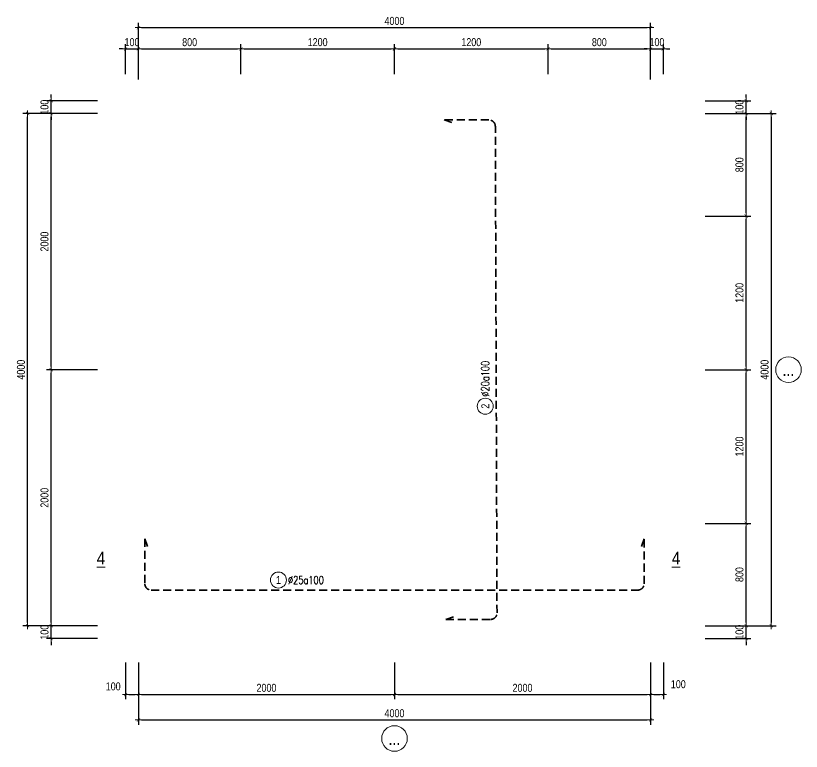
# Model space of a CAD drawing. Header units: millimetres. Extents: x -134772 to 84392, y -129535 to 67259.
# Drawn here: x 45086 to 51222, y 61516 to 67259 of the extents above; entities that cross this region are included whole.
import ezdxf
from ezdxf.enums import TextEntityAlignment as Align

# ---------------------------------------------------------------- set-up
doc = ezdxf.new("R2010")
doc.units = ezdxf.units.MM
doc.header["$MEASUREMENT"] = 0
doc.linetypes.add('CENTER2', pattern=[28.575, 19.05, -3.175, 3.175, -3.175])
doc.linetypes.add('DASHED2', pattern=[0.375, 0.25, -0.125])
doc.layers.get('Defpoints').update_dxf_attribs({"color": 252})
for name, color, linetype, lineweight in [('NDC_S_AXIS', 5, 'CENTER2', 15), ('NDC_S_DIM', 1, 'Continuous', 9), ('NDC_S_REBAR', 4, 'Continuous', 35), ('NDC_S_VN TEXT', 7, 'Continuous', 9), ('NDC_S_VN TITLE', 6, 'Continuous', 9)]:
    doc.layers.add(name, color=color, linetype=linetype, lineweight=lineweight)
doc.styles.add('ARIAL', font='arial.ttf', dxfattribs={"width": 0.8})
doc.styles.add('NDC_ARIAL', font='arial.ttf', dxfattribs={"width": 0.8})
doc.styles.add('NDC_ROMANS', font='romans.shx', dxfattribs={"width": 0.8})
doc.dimstyles.new('NDC_1-25', dxfattribs={"dimscale": 25, "dimtxt": 2.5, "dimasz": 1, "dimexe": 1.5, "dimexo": 0, "dimgap": 0.8, "dimtad": 1, "dimdec": 0, "dimdsep": 46, "dimtxsty": 'NDC_ARIAL', "dimblk": 'DIMMARK', "dimcen": 49999.938995, "dimdle": 1.5, "dimclrd": 1, "dimclre": 1, "dimclrt": 3, "dimadec": 0, "dimazin": 0, "dimtfac": 1, "dimtdec": 0, "dimtix": 1, "dimtmove": 2, "dimatfit": 3, "dimfxl": 1, "dimarcsym": 0})

# ---------------------------------------------------------------- blocks, each defined once
blk = doc.blocks.new('DIMMARK')
at = {"layer": 'NDC_S_DIM', "color": 1}
blk.add_line((-1.5, 0), (1, 0), dxfattribs=at)
at = {"layer": 'NDC_S_DIM', "color": 2, "const_width": 0.15}
blk.add_lwpolyline([(-0.5, -0.5), (0.5, 0.5)], dxfattribs=at)
blk = doc.blocks.new('*D349')
at = {"layer": 'Defpoints', "color": 0, "transparency": 16777216}
for p in [(45944, 62209.9), (46044, 62209.9), (46044, 61958.8)]:
    blk.add_point(p, dxfattribs=at)
at = {"layer": 'NDC_S_DIM', "color": 1, "lineweight": -2, "transparency": 16777216}
for p, q in [((45944, 62209.9), (45944, 61921.3)), ((46044, 62209.9), (46044, 61921.3)), ((45969, 61958.8), (46019, 61958.8))]:
    blk.add_line(p, q, dxfattribs=at)
at = {"layer": 'NDC_S_DIM', "color": 1, "lineweight": -2, "transparency": 16777216, "xscale": 25, "yscale": 25, "zscale": 25, "rotation": 180}
blk.add_blockref('DIMMARK', (45944, 61958.8), dxfattribs=at)
at = {"layer": 'NDC_S_DIM', "color": 1, "lineweight": -2, "transparency": 16777216, "xscale": 25, "yscale": 25, "zscale": 25}
blk.add_blockref('DIMMARK', (46044, 61958.8), dxfattribs=at)
at = {"layer": 'NDC_S_DIM', "color": 3, "transparency": 16777216, "insert": (45847, 62022), "char_height": 62.5, "attachment_point": 5, "style": 'NDC_ARIAL'}
blk.add_mtext('100', dxfattribs=at)
blk = doc.blocks.new('*D350')
at = {"layer": 'Defpoints', "color": 0, "transparency": 16777216}
for p in [(46044, 62209.9), (48044, 62209.9), (48044, 61958.8)]:
    blk.add_point(p, dxfattribs=at)
at = {"layer": 'NDC_S_DIM', "color": 1, "lineweight": -2, "transparency": 16777216}
for p, q in [((46044, 62209.9), (46044, 61921.3)), ((48044, 62209.9), (48044, 61921.3)), ((46069, 61958.8), (48019, 61958.8))]:
    blk.add_line(p, q, dxfattribs=at)
at = {"layer": 'NDC_S_DIM', "color": 1, "lineweight": -2, "transparency": 16777216, "xscale": 25, "yscale": 25, "zscale": 25, "rotation": 180}
blk.add_blockref('DIMMARK', (46044, 61958.8), dxfattribs=at)
at = {"layer": 'NDC_S_DIM', "color": 1, "lineweight": -2, "transparency": 16777216, "xscale": 25, "yscale": 25, "zscale": 25}
blk.add_blockref('DIMMARK', (48044, 61958.8), dxfattribs=at)
at = {"layer": 'NDC_S_DIM', "color": 3, "transparency": 16777216, "insert": (47044, 62010.7), "char_height": 62.5, "attachment_point": 5, "style": 'NDC_ARIAL'}
blk.add_mtext('2000', dxfattribs=at)
blk = doc.blocks.new('*D351')
at = {"layer": 'Defpoints', "color": 0, "transparency": 16777216}
for p in [(48044, 62209.9), (50044, 62209.9), (50044, 61958.8)]:
    blk.add_point(p, dxfattribs=at)
at = {"layer": 'NDC_S_DIM', "color": 1, "lineweight": -2, "transparency": 16777216}
for p, q in [((48044, 62209.9), (48044, 61921.3)), ((50044, 62209.9), (50044, 61921.3)), ((48069, 61958.8), (50019, 61958.8))]:
    blk.add_line(p, q, dxfattribs=at)
at = {"layer": 'NDC_S_DIM', "color": 1, "lineweight": -2, "transparency": 16777216, "xscale": 25, "yscale": 25, "zscale": 25, "rotation": 180}
blk.add_blockref('DIMMARK', (48044, 61958.8), dxfattribs=at)
at = {"layer": 'NDC_S_DIM', "color": 1, "lineweight": -2, "transparency": 16777216, "xscale": 25, "yscale": 25, "zscale": 25}
blk.add_blockref('DIMMARK', (50044, 61958.8), dxfattribs=at)
at = {"layer": 'NDC_S_DIM', "color": 3, "transparency": 16777216, "insert": (49044, 62010.7), "char_height": 62.5, "attachment_point": 5, "style": 'NDC_ARIAL'}
blk.add_mtext('2000', dxfattribs=at)
blk = doc.blocks.new('*D352')
at = {"layer": 'Defpoints', "color": 0, "transparency": 16777216}
for p in [(50044, 62209.9), (50144, 62209.9), (50144, 61958.8)]:
    blk.add_point(p, dxfattribs=at)
at = {"layer": 'NDC_S_DIM', "color": 1, "lineweight": -2, "transparency": 16777216}
for p, q in [((50044, 62209.9), (50044, 61921.3)), ((50144, 62209.9), (50144, 61921.3)), ((50069, 61958.8), (50119, 61958.8))]:
    blk.add_line(p, q, dxfattribs=at)
at = {"layer": 'NDC_S_DIM', "color": 1, "lineweight": -2, "transparency": 16777216, "xscale": 25, "yscale": 25, "zscale": 25, "rotation": 180}
blk.add_blockref('DIMMARK', (50044, 61958.8), dxfattribs=at)
at = {"layer": 'NDC_S_DIM', "color": 1, "lineweight": -2, "transparency": 16777216, "xscale": 25, "yscale": 25, "zscale": 25}
blk.add_blockref('DIMMARK', (50144, 61958.8), dxfattribs=at)
at = {"layer": 'NDC_S_DIM', "color": 3, "transparency": 16777216, "insert": (50260.6, 62039), "char_height": 62.5, "attachment_point": 5, "style": 'NDC_ARIAL'}
blk.add_mtext('100', dxfattribs=at)
blk = doc.blocks.new('*D353')
at = {"layer": 'Defpoints', "color": 0, "transparency": 16777216}
for p in [(46044, 62209.9), (50044, 62209.9), (50044, 61760.4)]:
    blk.add_point(p, dxfattribs=at)
at = {"layer": 'NDC_S_DIM', "color": 1, "lineweight": -2, "transparency": 16777216}
for p, q in [((46044, 62209.9), (46044, 61722.9)), ((50044, 62209.9), (50044, 61722.9)), ((46069, 61760.4), (50019, 61760.4))]:
    blk.add_line(p, q, dxfattribs=at)
at = {"layer": 'NDC_S_DIM', "color": 1, "lineweight": -2, "transparency": 16777216, "xscale": 25, "yscale": 25, "zscale": 25, "rotation": 180}
blk.add_blockref('DIMMARK', (46044, 61760.4), dxfattribs=at)
at = {"layer": 'NDC_S_DIM', "color": 1, "lineweight": -2, "transparency": 16777216, "xscale": 25, "yscale": 25, "zscale": 25}
blk.add_blockref('DIMMARK', (50044, 61760.4), dxfattribs=at)
at = {"layer": 'NDC_S_DIM', "color": 3, "transparency": 16777216, "insert": (48044, 61812.3), "char_height": 62.5, "attachment_point": 5, "style": 'NDC_ARIAL'}
blk.add_mtext('4000', dxfattribs=at)
blk = doc.blocks.new('*D354')
at = {"layer": 'Defpoints', "color": 0, "transparency": 16777216}
for p in [(50470.5, 62495.4), (50790.8, 62495.4), (50470.5, 62395.4)]:
    blk.add_point(p, dxfattribs=at)
at = {"layer": 'NDC_S_DIM', "color": 1, "lineweight": -2, "transparency": 16777216}
for p, q in [((50790.8, 62520.4), (50790.8, 62545.4)), ((50470.5, 62495.4), (50828.3, 62495.4)), ((50790.8, 62395.4), (50790.8, 62495.4)), ((50470.5, 62395.4), (50828.3, 62395.4)), ((50790.8, 62370.4), (50790.8, 62345.4))]:
    blk.add_line(p, q, dxfattribs=at)
at = {"layer": 'NDC_S_DIM', "color": 1, "lineweight": -2, "transparency": 16777216, "xscale": 25, "yscale": 25, "zscale": 25}
for p, rotation in [((50790.8, 62495.4), 270), ((50790.8, 62395.4), 90)]:
    blk.add_blockref('DIMMARK', p, dxfattribs=dict(at, rotation=rotation))
at = {"layer": 'NDC_S_DIM', "color": 3, "transparency": 16777216, "insert": (50738.8, 62445.4), "char_height": 62.5, "attachment_point": 5, "rotation": 90, "style": 'NDC_ARIAL'}
blk.add_mtext('100', dxfattribs=at)
blk = doc.blocks.new('*D331')
at = {"layer": 'Defpoints', "color": 0, "transparency": 16777216}
for p in [(50470.5, 63295.4), (50790.8, 63295.4), (50470.5, 62495.4)]:
    blk.add_point(p, dxfattribs=at)
at = {"layer": 'NDC_S_DIM', "color": 1, "lineweight": -2, "transparency": 16777216}
for p, q in [((50470.5, 63295.4), (50828.3, 63295.4)), ((50790.8, 62520.4), (50790.8, 63270.4)), ((50470.5, 62495.4), (50828.3, 62495.4))]:
    blk.add_line(p, q, dxfattribs=at)
at = {"layer": 'NDC_S_DIM', "color": 1, "lineweight": -2, "transparency": 16777216, "xscale": 25, "yscale": 25, "zscale": 25}
for p, rotation in [((50790.8, 63295.4), 90), ((50790.8, 62495.4), 270)]:
    blk.add_blockref('DIMMARK', p, dxfattribs=dict(at, rotation=rotation))
at = {"layer": 'NDC_S_DIM', "color": 3, "transparency": 16777216, "insert": (50738.8, 62895.4), "char_height": 62.5, "attachment_point": 5, "rotation": 90, "style": 'NDC_ARIAL'}
blk.add_mtext('800', dxfattribs=at)
blk = doc.blocks.new('*D332')
at = {"layer": 'Defpoints', "color": 0, "transparency": 16777216}
for p in [(50470.5, 64495.4), (50790.8, 64495.4), (50470.5, 63295.4)]:
    blk.add_point(p, dxfattribs=at)
at = {"layer": 'NDC_S_DIM', "color": 1, "lineweight": -2, "transparency": 16777216}
for p, q in [((50470.5, 64495.4), (50828.3, 64495.4)), ((50790.8, 63320.4), (50790.8, 64470.4)), ((50470.5, 63295.4), (50828.3, 63295.4))]:
    blk.add_line(p, q, dxfattribs=at)
at = {"layer": 'NDC_S_DIM', "color": 1, "lineweight": -2, "transparency": 16777216, "xscale": 25, "yscale": 25, "zscale": 25}
for p, rotation in [((50790.8, 64495.4), 90), ((50790.8, 63295.4), 270)]:
    blk.add_blockref('DIMMARK', p, dxfattribs=dict(at, rotation=rotation))
at = {"layer": 'NDC_S_DIM', "color": 3, "transparency": 16777216, "insert": (50738.8, 63895.4), "char_height": 62.5, "attachment_point": 5, "rotation": 90, "style": 'NDC_ARIAL'}
blk.add_mtext('1200', dxfattribs=at)
blk = doc.blocks.new('*D333')
at = {"layer": 'Defpoints', "color": 0, "transparency": 16777216}
for p in [(50470.5, 65695.4), (50790.8, 65695.4), (50470.5, 64495.4)]:
    blk.add_point(p, dxfattribs=at)
at = {"layer": 'NDC_S_DIM', "color": 1, "lineweight": -2, "transparency": 16777216}
for p, q in [((50470.5, 65695.4), (50828.3, 65695.4)), ((50790.8, 64520.4), (50790.8, 65670.4)), ((50470.5, 64495.4), (50828.3, 64495.4))]:
    blk.add_line(p, q, dxfattribs=at)
at = {"layer": 'NDC_S_DIM', "color": 1, "lineweight": -2, "transparency": 16777216, "xscale": 25, "yscale": 25, "zscale": 25}
for p, rotation in [((50790.8, 65695.4), 90), ((50790.8, 64495.4), 270)]:
    blk.add_blockref('DIMMARK', p, dxfattribs=dict(at, rotation=rotation))
at = {"layer": 'NDC_S_DIM', "color": 3, "transparency": 16777216, "insert": (50738.8, 65095.4), "char_height": 62.5, "attachment_point": 5, "rotation": 90, "style": 'NDC_ARIAL'}
blk.add_mtext('1200', dxfattribs=at)
blk = doc.blocks.new('*D334')
at = {"layer": 'Defpoints', "color": 0, "transparency": 16777216}
for p in [(50470.5, 66495.4), (50790.8, 66495.4), (50470.5, 65695.4)]:
    blk.add_point(p, dxfattribs=at)
at = {"layer": 'NDC_S_DIM', "color": 1, "lineweight": -2, "transparency": 16777216}
for p, q in [((50470.5, 66495.4), (50828.3, 66495.4)), ((50790.8, 65720.4), (50790.8, 66470.4)), ((50470.5, 65695.4), (50828.3, 65695.4))]:
    blk.add_line(p, q, dxfattribs=at)
at = {"layer": 'NDC_S_DIM', "color": 1, "lineweight": -2, "transparency": 16777216, "xscale": 25, "yscale": 25, "zscale": 25}
for p, rotation in [((50790.8, 66495.4), 90), ((50790.8, 65695.4), 270)]:
    blk.add_blockref('DIMMARK', p, dxfattribs=dict(at, rotation=rotation))
at = {"layer": 'NDC_S_DIM', "color": 3, "transparency": 16777216, "insert": (50738.8, 66095.4), "char_height": 62.5, "attachment_point": 5, "rotation": 90, "style": 'NDC_ARIAL'}
blk.add_mtext('800', dxfattribs=at)
blk = doc.blocks.new('*D335')
at = {"layer": 'Defpoints', "color": 0, "transparency": 16777216}
for p in [(50470.5, 66595.4), (50790.8, 66595.4), (50470.5, 66495.4)]:
    blk.add_point(p, dxfattribs=at)
at = {"layer": 'NDC_S_DIM', "color": 1, "lineweight": -2, "transparency": 16777216}
for p, q in [((50790.8, 66620.4), (50790.8, 66645.4)), ((50470.5, 66595.4), (50828.3, 66595.4)), ((50790.8, 66495.4), (50790.8, 66595.4)), ((50470.5, 66495.4), (50828.3, 66495.4)), ((50790.8, 66470.4), (50790.8, 66445.4))]:
    blk.add_line(p, q, dxfattribs=at)
at = {"layer": 'NDC_S_DIM', "color": 1, "lineweight": -2, "transparency": 16777216, "xscale": 25, "yscale": 25, "zscale": 25}
for p, rotation in [((50790.8, 66595.4), 270), ((50790.8, 66495.4), 90)]:
    blk.add_blockref('DIMMARK', p, dxfattribs=dict(at, rotation=rotation))
at = {"layer": 'NDC_S_DIM', "color": 3, "transparency": 16777216, "insert": (50738.8, 66545.4), "char_height": 62.5, "attachment_point": 5, "rotation": 90, "style": 'NDC_ARIAL'}
blk.add_mtext('100', dxfattribs=at)
blk = doc.blocks.new('*D336')
at = {"layer": 'Defpoints', "color": 0, "transparency": 16777216}
for p in [(50470.5, 66495.4), (50470.5, 62495.4), (50987, 62495.4)]:
    blk.add_point(p, dxfattribs=at)
at = {"layer": 'NDC_S_DIM', "color": 1, "lineweight": -2, "transparency": 16777216}
for p, q in [((50470.5, 66495.4), (51024.5, 66495.4)), ((50987, 66470.4), (50987, 62520.4)), ((50470.5, 62495.4), (51024.5, 62495.4))]:
    blk.add_line(p, q, dxfattribs=at)
at = {"layer": 'NDC_S_DIM', "color": 1, "lineweight": -2, "transparency": 16777216, "xscale": 25, "yscale": 25, "zscale": 25}
for p, rotation in [((50987, 66495.4), 90), ((50987, 62495.4), 270)]:
    blk.add_blockref('DIMMARK', p, dxfattribs=dict(at, rotation=rotation))
at = {"layer": 'NDC_S_DIM', "color": 3, "transparency": 16777216, "insert": (50935.1, 64495.4), "char_height": 62.5, "attachment_point": 5, "rotation": 90, "style": 'NDC_ARIAL'}
blk.add_mtext('4000', dxfattribs=at)
blk = doc.blocks.new('*U8')
at = {"layer": 'NDC_S_DIM'}
blk.add_circle((0, 0), 5, dxfattribs=at)
at = {"color": 7, "style": 'ARIAL', "width": 0.8}
blk.add_attdef('GRID', text='', height=5, dxfattribs=at).set_placement((0, 0), align=Align.MIDDLE)
blk = doc.blocks.new('*D337')
at = {"layer": 'Defpoints', "color": 0, "transparency": 16777216}
for p in [(46044, 67000.7), (45944, 66802.3), (46044, 66802.3)]:
    blk.add_point(p, dxfattribs=at)
at = {"layer": 'NDC_S_DIM', "color": 1, "lineweight": -2, "transparency": 16777216}
for p, q in [((45944, 66802.3), (45944, 67038.2)), ((46044, 66802.3), (46044, 67038.2)), ((45919, 67000.7), (45894, 67000.7)), ((45944, 67000.7), (46044, 67000.7)), ((46069, 67000.7), (46094, 67000.7))]:
    blk.add_line(p, q, dxfattribs=at)
at = {"layer": 'NDC_S_DIM', "color": 1, "lineweight": -2, "transparency": 16777216, "xscale": 25, "yscale": 25, "zscale": 25}
blk.add_blockref('DIMMARK', (45944, 67000.7), dxfattribs=at)
at = {"layer": 'NDC_S_DIM', "color": 1, "lineweight": -2, "transparency": 16777216, "xscale": 25, "yscale": 25, "zscale": 25, "rotation": 180}
blk.add_blockref('DIMMARK', (46044, 67000.7), dxfattribs=at)
at = {"layer": 'NDC_S_DIM', "color": 3, "transparency": 16777216, "insert": (45994, 67052.6), "char_height": 62.5, "attachment_point": 5, "style": 'NDC_ARIAL'}
blk.add_mtext('100', dxfattribs=at)
blk = doc.blocks.new('*D338')
at = {"layer": 'Defpoints', "color": 0, "transparency": 16777216}
for p in [(46844, 67000.7), (46044, 66802.3), (46844, 66802.3)]:
    blk.add_point(p, dxfattribs=at)
at = {"layer": 'NDC_S_DIM', "color": 1, "lineweight": -2, "transparency": 16777216}
for p, q in [((46044, 66802.3), (46044, 67038.2)), ((46844, 66802.3), (46844, 67038.2)), ((46069, 67000.7), (46819, 67000.7))]:
    blk.add_line(p, q, dxfattribs=at)
at = {"layer": 'NDC_S_DIM', "color": 1, "lineweight": -2, "transparency": 16777216, "xscale": 25, "yscale": 25, "zscale": 25, "rotation": 180}
blk.add_blockref('DIMMARK', (46044, 67000.7), dxfattribs=at)
at = {"layer": 'NDC_S_DIM', "color": 1, "lineweight": -2, "transparency": 16777216, "xscale": 25, "yscale": 25, "zscale": 25}
blk.add_blockref('DIMMARK', (46844, 67000.7), dxfattribs=at)
at = {"layer": 'NDC_S_DIM', "color": 3, "transparency": 16777216, "insert": (46444, 67052.6), "char_height": 62.5, "attachment_point": 5, "style": 'NDC_ARIAL'}
blk.add_mtext('800', dxfattribs=at)
blk = doc.blocks.new('*D339')
at = {"layer": 'Defpoints', "color": 0, "transparency": 16777216}
for p in [(48044, 67000.7), (46844, 66802.3), (48044, 66802.3)]:
    blk.add_point(p, dxfattribs=at)
at = {"layer": 'NDC_S_DIM', "color": 1, "lineweight": -2, "transparency": 16777216}
for p, q in [((46844, 66802.3), (46844, 67038.2)), ((48044, 66802.3), (48044, 67038.2)), ((46869, 67000.7), (48019, 67000.7))]:
    blk.add_line(p, q, dxfattribs=at)
at = {"layer": 'NDC_S_DIM', "color": 1, "lineweight": -2, "transparency": 16777216, "xscale": 25, "yscale": 25, "zscale": 25, "rotation": 180}
blk.add_blockref('DIMMARK', (46844, 67000.7), dxfattribs=at)
at = {"layer": 'NDC_S_DIM', "color": 1, "lineweight": -2, "transparency": 16777216, "xscale": 25, "yscale": 25, "zscale": 25}
blk.add_blockref('DIMMARK', (48044, 67000.7), dxfattribs=at)
at = {"layer": 'NDC_S_DIM', "color": 3, "transparency": 16777216, "insert": (47444, 67052.6), "char_height": 62.5, "attachment_point": 5, "style": 'NDC_ARIAL'}
blk.add_mtext('1200', dxfattribs=at)
blk = doc.blocks.new('*D340')
at = {"layer": 'Defpoints', "color": 0, "transparency": 16777216}
for p in [(49244, 67000.7), (48044, 66802.3), (49244, 66802.3)]:
    blk.add_point(p, dxfattribs=at)
at = {"layer": 'NDC_S_DIM', "color": 1, "lineweight": -2, "transparency": 16777216}
for p, q in [((48044, 66802.3), (48044, 67038.2)), ((49244, 66802.3), (49244, 67038.2)), ((48069, 67000.7), (49219, 67000.7))]:
    blk.add_line(p, q, dxfattribs=at)
at = {"layer": 'NDC_S_DIM', "color": 1, "lineweight": -2, "transparency": 16777216, "xscale": 25, "yscale": 25, "zscale": 25, "rotation": 180}
blk.add_blockref('DIMMARK', (48044, 67000.7), dxfattribs=at)
at = {"layer": 'NDC_S_DIM', "color": 1, "lineweight": -2, "transparency": 16777216, "xscale": 25, "yscale": 25, "zscale": 25}
blk.add_blockref('DIMMARK', (49244, 67000.7), dxfattribs=at)
at = {"layer": 'NDC_S_DIM', "color": 3, "transparency": 16777216, "insert": (48644, 67052.6), "char_height": 62.5, "attachment_point": 5, "style": 'NDC_ARIAL'}
blk.add_mtext('1200', dxfattribs=at)
blk = doc.blocks.new('*D341')
at = {"layer": 'Defpoints', "color": 0, "transparency": 16777216}
for p in [(50044, 67000.7), (49244, 66802.3), (50044, 66802.3)]:
    blk.add_point(p, dxfattribs=at)
at = {"layer": 'NDC_S_DIM', "color": 1, "lineweight": -2, "transparency": 16777216}
for p, q in [((49244, 66802.3), (49244, 67038.2)), ((50044, 66802.3), (50044, 67038.2)), ((49269, 67000.7), (50019, 67000.7))]:
    blk.add_line(p, q, dxfattribs=at)
at = {"layer": 'NDC_S_DIM', "color": 1, "lineweight": -2, "transparency": 16777216, "xscale": 25, "yscale": 25, "zscale": 25, "rotation": 180}
blk.add_blockref('DIMMARK', (49244, 67000.7), dxfattribs=at)
at = {"layer": 'NDC_S_DIM', "color": 1, "lineweight": -2, "transparency": 16777216, "xscale": 25, "yscale": 25, "zscale": 25}
blk.add_blockref('DIMMARK', (50044, 67000.7), dxfattribs=at)
at = {"layer": 'NDC_S_DIM', "color": 3, "transparency": 16777216, "insert": (49644, 67052.6), "char_height": 62.5, "attachment_point": 5, "style": 'NDC_ARIAL'}
blk.add_mtext('800', dxfattribs=at)
blk = doc.blocks.new('*D342')
at = {"layer": 'Defpoints', "color": 0, "transparency": 16777216}
for p in [(50144, 67000.7), (50044, 66802.3), (50144, 66802.3)]:
    blk.add_point(p, dxfattribs=at)
at = {"layer": 'NDC_S_DIM', "color": 1, "lineweight": -2, "transparency": 16777216}
for p, q in [((50044, 66802.3), (50044, 67038.2)), ((50144, 66802.3), (50144, 67038.2)), ((50019, 67000.7), (49994, 67000.7)), ((50044, 67000.7), (50144, 67000.7)), ((50169, 67000.7), (50194, 67000.7))]:
    blk.add_line(p, q, dxfattribs=at)
at = {"layer": 'NDC_S_DIM', "color": 1, "lineweight": -2, "transparency": 16777216, "xscale": 25, "yscale": 25, "zscale": 25}
blk.add_blockref('DIMMARK', (50044, 67000.7), dxfattribs=at)
at = {"layer": 'NDC_S_DIM', "color": 1, "lineweight": -2, "transparency": 16777216, "xscale": 25, "yscale": 25, "zscale": 25, "rotation": 180}
blk.add_blockref('DIMMARK', (50144, 67000.7), dxfattribs=at)
at = {"layer": 'NDC_S_DIM', "color": 3, "transparency": 16777216, "insert": (50094, 67052.6), "char_height": 62.5, "attachment_point": 5, "style": 'NDC_ARIAL'}
blk.add_mtext('100', dxfattribs=at)
blk = doc.blocks.new('*D343')
at = {"layer": 'Defpoints', "color": 0, "transparency": 16777216}
for p in [(50044, 67166.6), (46044, 66760.6), (50044, 66760.6)]:
    blk.add_point(p, dxfattribs=at)
at = {"layer": 'NDC_S_DIM', "color": 1, "lineweight": -2, "transparency": 16777216}
for p, q in [((46044, 66760.6), (46044, 67204.1)), ((50044, 66760.6), (50044, 67204.1)), ((46069, 67166.6), (50019, 67166.6))]:
    blk.add_line(p, q, dxfattribs=at)
at = {"layer": 'NDC_S_DIM', "color": 1, "lineweight": -2, "transparency": 16777216, "xscale": 25, "yscale": 25, "zscale": 25, "rotation": 180}
blk.add_blockref('DIMMARK', (46044, 67166.6), dxfattribs=at)
at = {"layer": 'NDC_S_DIM', "color": 1, "lineweight": -2, "transparency": 16777216, "xscale": 25, "yscale": 25, "zscale": 25}
blk.add_blockref('DIMMARK', (50044, 67166.6), dxfattribs=at)
at = {"layer": 'NDC_S_DIM', "color": 3, "transparency": 16777216, "insert": (48044, 67218.5), "char_height": 62.5, "attachment_point": 5, "style": 'NDC_ARIAL'}
blk.add_mtext('4000', dxfattribs=at)
blk = doc.blocks.new('*D344')
at = {"layer": 'Defpoints', "color": 0, "transparency": 16777216}
for p in [(45362.6, 62495.4), (45724.5, 62495.4), (45724.5, 62395.4)]:
    blk.add_point(p, dxfattribs=at)
at = {"layer": 'NDC_S_DIM', "color": 1, "lineweight": -2, "transparency": 16777216}
for p, q in [((45362.6, 62520.4), (45362.6, 62545.4)), ((45724.5, 62495.4), (45325.1, 62495.4)), ((45362.6, 62395.4), (45362.6, 62495.4)), ((45724.5, 62395.4), (45325.1, 62395.4)), ((45362.6, 62370.4), (45362.6, 62345.4))]:
    blk.add_line(p, q, dxfattribs=at)
at = {"layer": 'NDC_S_DIM', "color": 1, "lineweight": -2, "transparency": 16777216, "xscale": 25, "yscale": 25, "zscale": 25}
for p, rotation in [((45362.6, 62495.4), 270), ((45362.6, 62395.4), 90)]:
    blk.add_blockref('DIMMARK', p, dxfattribs=dict(at, rotation=rotation))
at = {"layer": 'NDC_S_DIM', "color": 3, "transparency": 16777216, "insert": (45310.7, 62445.4), "char_height": 62.5, "attachment_point": 5, "rotation": 90, "style": 'NDC_ARIAL'}
blk.add_mtext('100', dxfattribs=at)
blk = doc.blocks.new('*D345')
at = {"layer": 'Defpoints', "color": 0, "transparency": 16777216}
for p in [(45362.6, 64495.4), (45724.5, 64495.4), (45724.5, 62495.4)]:
    blk.add_point(p, dxfattribs=at)
at = {"layer": 'NDC_S_DIM', "color": 1, "lineweight": -2, "transparency": 16777216}
for p, q in [((45724.5, 64495.4), (45325.1, 64495.4)), ((45362.6, 62520.4), (45362.6, 64470.4)), ((45724.5, 62495.4), (45325.1, 62495.4))]:
    blk.add_line(p, q, dxfattribs=at)
at = {"layer": 'NDC_S_DIM', "color": 1, "lineweight": -2, "transparency": 16777216, "xscale": 25, "yscale": 25, "zscale": 25}
for p, rotation in [((45362.6, 64495.4), 90), ((45362.6, 62495.4), 270)]:
    blk.add_blockref('DIMMARK', p, dxfattribs=dict(at, rotation=rotation))
at = {"layer": 'NDC_S_DIM', "color": 3, "transparency": 16777216, "insert": (45310.7, 63495.4), "char_height": 62.5, "attachment_point": 5, "rotation": 90, "style": 'NDC_ARIAL'}
blk.add_mtext('2000', dxfattribs=at)
blk = doc.blocks.new('*D346')
at = {"layer": 'Defpoints', "color": 0, "transparency": 16777216}
for p in [(45362.6, 66495.4), (45724.5, 66495.4), (45724.5, 64495.4)]:
    blk.add_point(p, dxfattribs=at)
at = {"layer": 'NDC_S_DIM', "color": 1, "lineweight": -2, "transparency": 16777216}
for p, q in [((45724.5, 66495.4), (45325.1, 66495.4)), ((45362.6, 64520.4), (45362.6, 66470.4)), ((45724.5, 64495.4), (45325.1, 64495.4))]:
    blk.add_line(p, q, dxfattribs=at)
at = {"layer": 'NDC_S_DIM', "color": 1, "lineweight": -2, "transparency": 16777216, "xscale": 25, "yscale": 25, "zscale": 25}
for p, rotation in [((45362.6, 66495.4), 90), ((45362.6, 64495.4), 270)]:
    blk.add_blockref('DIMMARK', p, dxfattribs=dict(at, rotation=rotation))
at = {"layer": 'NDC_S_DIM', "color": 3, "transparency": 16777216, "insert": (45310.7, 65495.4), "char_height": 62.5, "attachment_point": 5, "rotation": 90, "style": 'NDC_ARIAL'}
blk.add_mtext('2000', dxfattribs=at)
blk = doc.blocks.new('*D347')
at = {"layer": 'Defpoints', "color": 0, "transparency": 16777216}
for p in [(45362.6, 66595.4), (45724.5, 66595.4), (45724.5, 66495.4)]:
    blk.add_point(p, dxfattribs=at)
at = {"layer": 'NDC_S_DIM', "color": 1, "lineweight": -2, "transparency": 16777216}
for p, q in [((45362.6, 66620.4), (45362.6, 66645.4)), ((45724.5, 66595.4), (45325.1, 66595.4)), ((45362.6, 66495.4), (45362.6, 66595.4)), ((45724.5, 66495.4), (45325.1, 66495.4)), ((45362.6, 66470.4), (45362.6, 66445.4))]:
    blk.add_line(p, q, dxfattribs=at)
at = {"layer": 'NDC_S_DIM', "color": 1, "lineweight": -2, "transparency": 16777216, "xscale": 25, "yscale": 25, "zscale": 25}
for p, rotation in [((45362.6, 66595.4), 270), ((45362.6, 66495.4), 90)]:
    blk.add_blockref('DIMMARK', p, dxfattribs=dict(at, rotation=rotation))
at = {"layer": 'NDC_S_DIM', "color": 3, "transparency": 16777216, "insert": (45310.7, 66545.4), "char_height": 62.5, "attachment_point": 5, "rotation": 90, "style": 'NDC_ARIAL'}
blk.add_mtext('100', dxfattribs=at)
blk = doc.blocks.new('*D348')
at = {"layer": 'Defpoints', "color": 0, "transparency": 16777216}
for p in [(45178.5, 66495.4), (45724.5, 66495.4), (45724.5, 62495.4)]:
    blk.add_point(p, dxfattribs=at)
at = {"layer": 'NDC_S_DIM', "color": 1, "lineweight": -2, "transparency": 16777216}
for p, q in [((45724.5, 66495.4), (45141, 66495.4)), ((45178.5, 62520.4), (45178.5, 66470.4)), ((45724.5, 62495.4), (45141, 62495.4))]:
    blk.add_line(p, q, dxfattribs=at)
at = {"layer": 'NDC_S_DIM', "color": 1, "lineweight": -2, "transparency": 16777216, "xscale": 25, "yscale": 25, "zscale": 25}
for p, rotation in [((45178.5, 66495.4), 90), ((45178.5, 62495.4), 270)]:
    blk.add_blockref('DIMMARK', p, dxfattribs=dict(at, rotation=rotation))
at = {"layer": 'NDC_S_DIM', "color": 3, "transparency": 16777216, "insert": (45126.6, 64495.4), "char_height": 62.5, "attachment_point": 5, "rotation": 90, "style": 'NDC_ARIAL'}
blk.add_mtext('4000', dxfattribs=at)
blk = doc.blocks.new('*U631')
blk.add_circle((-2.5, 0), 2.5)
at = {"layer": 'NDC_S_VN TEXT', "color": 7, "style": 'ARIAL', "width": 0.8}
blk.add_attdef('SH2', text='', height=2.5, dxfattribs=at).set_placement((-2.5, 0), align=Align.MIDDLE)
at = {"layer": 'NDC_S_VN TEXT', "color": 3, "style": 'NDC_ROMANS', "width": 0.75}
blk.add_attdef('DKKC1', (0.5, -1.25), '', height=2.5, dxfattribs=at)

msp = doc.modelspace()

# ---------------------------------------------------------------- linework, layer by layer
at = {"layer": 'NDC_S_REBAR', "linetype": 'DASHED2', "ltscale": 250}
for points in [[(48505, 62565.4), (48445, 62545.4), (48795, 62545.4, 0.414214), (48845, 62595.4), (48831.8, 66395.2, 0.414214), (48781.8, 66445.2), (48431.8, 66445.2), (48491.8, 66425.2)], [(46114, 63114.4), (46094, 63174.4), (46094, 62824.4, 0.414214), (46144, 62774.4), (49944, 62774.4, 0.414214), (49994, 62824.4), (49994, 63174.4), (49974, 63114.4)]]:
    msp.add_lwpolyline(points, format="xyb", dxfattribs=at)

# ---------------------------------------------------------------- block references
at = {"layer": 'NDC_S_AXIS', "xscale": 20, "yscale": 20, "zscale": 20}
for p in [(51121.5, 64495.4), (48044, 61615.6)]:
    msp.add_blockref('*U8', p, dxfattribs=at).add_auto_attribs({'GRID': '...'})
at = {"layer": 'NDC_S_DIM', "ltscale": 0.005, "xscale": 25, "yscale": 25, "zscale": 25, "rotation": 90}
msp.add_blockref('*U631', (48753.2, 64272.8), dxfattribs=at).add_auto_attribs({'SH2': '2', 'DKKC1': '%%c20a100'})
at = {"layer": 'NDC_S_DIM', "ltscale": 0.005, "xscale": 25, "yscale": 25, "zscale": 25}
msp.add_blockref('*U631', (47200.3, 62852.9), dxfattribs=at).add_auto_attribs({'SH2': '1', 'DKKC1': '%%c25a100'})

# ---------------------------------------------------------------- texts
at = {"layer": 'NDC_S_VN TITLE', "style": 'NDC_ARIAL', "width": 0.85}
for p in [(45751.4, 63024.2), (50243.5, 63024.2)]:
    msp.add_text('%%U4', height=100, dxfattribs=at).set_placement(p, align=Align.MIDDLE_CENTER)

# ---------------------------------------------------------------- dimensions: what is measured, and where the dimension line sits
at = {"layer": 'NDC_S_DIM'}
for base, p1, p2, picture, middle in [((50044, 67166.6), (46044, 66760.6), (50044, 66760.6), '*D343', (48044, 67218.5)), ((46044, 67000.7), (45944, 66802.3), (46044, 66802.3), '*D337', (45994, 67052.6)), ((46844, 67000.7), (46044, 66802.3), (46844, 66802.3), '*D338', (46444, 67052.6)), ((48044, 67000.7), (46844, 66802.3), (48044, 66802.3), '*D339', (47444, 67052.6)), ((49244, 67000.7), (48044, 66802.3), (49244, 66802.3), '*D340', (48644, 67052.6)), ((50044, 67000.7), (49244, 66802.3), (50044, 66802.3), '*D341', (49644, 67052.6)), ((50144, 67000.7), (50044, 66802.3), (50144, 66802.3), '*D342', (50094, 67052.6)), ((48044, 61958.8), (46044, 62209.9), (48044, 62209.9), '*D350', (47044, 62010.7)), ((50044, 61760.4), (46044, 62209.9), (50044, 62209.9), '*D353', (48044, 61812.3)), ((50044, 61958.8), (48044, 62209.9), (50044, 62209.9), '*D351', (49044, 62010.7))]:
    dim = msp.add_linear_dim(base=base, p1=p1, p2=p2, dimstyle='NDC_1-25', dxfattribs=at)
    dim.commit()
    dim.dimension.update_dxf_attribs({"geometry": picture, "text_midpoint": middle})
for base, p1, p2, picture, middle in [((45362.6, 66595.4), (45724.5, 66495.4), (45724.5, 66595.4), '*D347', (45310.7, 66545.4)), ((50790.8, 66595.4), (50470.5, 66495.4), (50470.5, 66595.4), '*D335', (50738.8, 66545.4)), ((45178.5, 66495.4), (45724.5, 62495.4), (45724.5, 66495.4), '*D348', (45126.6, 64495.4)), ((45362.6, 66495.4), (45724.5, 64495.4), (45724.5, 66495.4), '*D346', (45310.7, 65495.4)), ((50790.8, 66495.4), (50470.5, 65695.4), (50470.5, 66495.4), '*D334', (50738.8, 66095.4)), ((50987, 62495.4), (50470.5, 66495.4), (50470.5, 62495.4), '*D336', (50935.1, 64495.4)), ((50790.8, 65695.4), (50470.5, 64495.4), (50470.5, 65695.4), '*D333', (50738.8, 65095.4)), ((45362.6, 64495.4), (45724.5, 62495.4), (45724.5, 64495.4), '*D345', (45310.7, 63495.4)), ((50790.8, 64495.4), (50470.5, 63295.4), (50470.5, 64495.4), '*D332', (50738.8, 63895.4)), ((50790.8, 63295.4), (50470.5, 62495.4), (50470.5, 63295.4), '*D331', (50738.8, 62895.4)), ((45362.6, 62495.4), (45724.5, 62395.4), (45724.5, 62495.4), '*D344', (45310.7, 62445.4)), ((50790.8, 62495.4), (50470.5, 62395.4), (50470.5, 62495.4), '*D354', (50738.8, 62445.4))]:
    dim = msp.add_linear_dim(base=base, p1=p1, p2=p2, angle=90, dimstyle='NDC_1-25', dxfattribs=at)
    dim.commit()
    dim.dimension.update_dxf_attribs({"geometry": picture, "text_midpoint": middle})
for base, p1, p2, picture, middle in [((46044, 61958.8), (45944, 62209.9), (46044, 62209.9), '*D349', (45847, 62022)), ((50144, 61958.8), (50044, 62209.9), (50144, 62209.9), '*D352', (50260.6, 62039))]:
    dim = msp.add_linear_dim(base=base, p1=p1, p2=p2, dimstyle='NDC_1-25', dxfattribs=at)
    dim.commit()
    dim.dimension.update_dxf_attribs({"geometry": picture, "text_midpoint": middle, "dimtype": 160})

doc.saveas('drawing.dxf')
